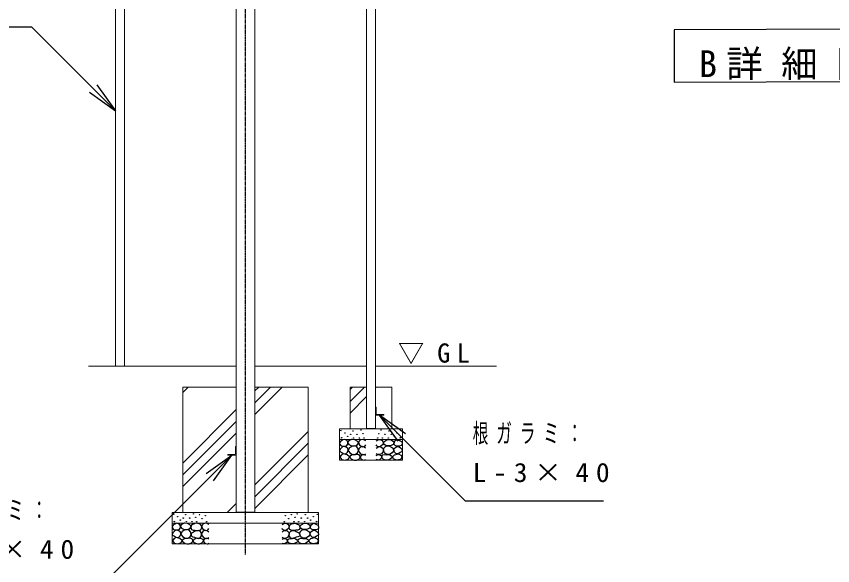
# Model space of a CAD drawing. Units: millimetres at full size; details may follow other scales. Extents: x -19540 to 57, y -990 to 13350.
# Drawn here: x -9495 to -5593, y 2596 to 5221 of the extents above; entities that cross this region are included whole.
import ezdxf

# ---------------------------------------------------------------- set-up
doc = ezdxf.new("R2010")
doc.units = ezdxf.units.MM
doc.linetypes.add('USER2', pattern=[6, 3, -1, 1, -1])
doc.layers.add('線', color=2, linetype='Continuous', lineweight=25)
doc.layers.add('補助', color=2, linetype='Continuous', lineweight=13)
doc.styles.add('ＭＳ ゴシック', font='')
doc.styles.get('ＭＳ ゴシック').set_extended_font_data('MS Gothic')

msp = doc.modelspace()

# ---------------------------------------------------------------- linework, layer by layer
at = {"layer": '線', "color": 20, "linetype": 'USER2'}
msp.add_line((-8400, 2650), (-8400, 6550.8), dxfattribs=at)
at = {"layer": '線', "color": 7, "lineweight": 13}
for p, q in [((-9021.35, 6390), (-9021.35, 3550)), ((-8978.65, 6390), (-8978.65, 3550)), ((-7821.35, 6390), (-7821.35, 3250)), ((-7778.65, 6390), (-7778.65, 3250)), ((-8444.55, 6275), (-8444.55, 2850)), ((-8355.45, 6275), (-8355.45, 2850)), ((-9150, 3550), (-8444.55, 3550)), ((-8355.45, 3550), (-7821.35, 3550)), ((-7778.65, 3550), (-7200, 3550)), ((-8444.55, 3450), (-8700, 3450)), ((-8700, 3450), (-8700, 2850)), ((-8100, 3450), (-8355.45, 3450)), ((-8100, 2850), (-8100, 3450)), ((-7821.35, 3450), (-7900, 3450)), ((-7900, 3450), (-7900, 3250)), ((-7700, 3450), (-7778.65, 3450)), ((-7700, 3250), (-7700, 3450)), ((-7777.65, 3355), (-7778.65, 3355)), ((-7778.65, 3315), (-7778.65, 3355)), ((-7775.65, 3322.5), (-7775.65, 3353)), ((-7740.65, 3318), (-7771.15, 3318)), ((-7738.65, 3315), (-7778.65, 3315)), ((-7738.65, 3315), (-7738.65, 3316)), ((-7950, 3250), (-7950, 3200)), ((-7650, 3250), (-7950, 3250)), ((-7821.35, 3250), (-7778.65, 3250)), ((-7650, 3200), (-7650, 3250)), ((-7950, 3200), (-7950, 3100)), ((-7650, 3200), (-7950, 3200)), ((-7650, 3100), (-7650, 3200)), ((-8447.55, 3132.5), (-8447.55, 3163)), ((-8445.55, 3165), (-8444.55, 3165)), ((-8444.55, 3125), (-8444.55, 3165)), ((-8484.55, 3125), (-8484.55, 3126)), ((-8484.55, 3125), (-8444.55, 3125)), ((-8482.55, 3128), (-8452.05, 3128)), ((-7950, 3100), (-7650, 3100)), ((-8750, 2850), (-8750, 2800)), ((-8050, 2850), (-8750, 2850)), ((-8444.55, 2850), (-8355.45, 2850)), ((-8050, 2800), (-8050, 2850)), ((-8750, 2800), (-8750, 2700)), ((-8050, 2800), (-8750, 2800)), ((-8050, 2700), (-8050, 2800)), ((-8750, 2700), (-8050, 2700))]:
    msp.add_line(p, q, dxfattribs=at)
at = {"layer": '線'}
for p, q in [((-7821.35, 3252), (-7778.65, 3252)), ((-8444.55, 2852), (-8355.45, 2852))]:
    msp.add_line(p, q, dxfattribs=at)
for points in [[(-7927.551, 3199.402), (-7934.014, 3196.862), (-7940.225, 3193.382), (-7946.083, 3189.344), (-7949.731, 3183.877), (-7948.719, 3176.294), (-7943.711, 3169.935), (-7936.845, 3167.345), (-7929.136, 3167.084), (-7921.523, 3167.688), (-7915.194, 3170.252), (-7911.442, 3175.538), (-7910.125, 3181.976), (-7910.973, 3187.181), (-7913.927, 3192.115), (-7920.087, 3196.942)], [(-7930.086, 3166.45), (-7935.415, 3163.657), (-7940.859, 3159.479), (-7947.308, 3152.659), (-7949.731, 3145.855), (-7946.103, 3141.027), (-7939.592, 3136.666), (-7932.954, 3132.379), (-7926.284, 3130.329), (-7918.64, 3132.776), (-7912.343, 3139.201), (-7909.236, 3147.478), (-7910.759, 3155.994), (-7918.917, 3163.245)], [(-7888.127, 3199.493), (-7893.032, 3198.876), (-7898.669, 3196.79), (-7906.64, 3191.002), (-7910.292, 3184.086), (-7909.417, 3180.124), (-7905.696, 3175.707), (-7896.205, 3170.934), (-7886.235, 3169.49), (-7878.885, 3169.318), (-7871.369, 3170.842), (-7863.77, 3175.456), (-7860.016, 3181.653), (-7860.986, 3186.306), (-7865.693, 3191.654), (-7876.361, 3197.861)], [(-7900.831, 3135.163), (-7888.242, 3128.307), (-7874.883, 3127.324), (-7864.599, 3134.778), (-7859.747, 3146.515), (-7862.027, 3157.293), (-7868.936, 3165.436), (-7877.761, 3168.869), (-7888.938, 3167.598), (-7902.692, 3159.543), (-7908.669, 3148.678), (-7906.034, 3141.484)], [(-7699.169, 3135.163), (-7711.758, 3128.307), (-7725.117, 3127.324), (-7735.401, 3134.778), (-7740.253, 3146.515), (-7737.973, 3157.293), (-7731.064, 3165.436), (-7722.239, 3168.869), (-7711.062, 3167.598), (-7697.308, 3159.543), (-7691.331, 3148.678), (-7693.966, 3141.484)], [(-7711.873, 3199.493), (-7706.968, 3198.876), (-7701.331, 3196.79), (-7693.36, 3191.002), (-7689.708, 3184.086), (-7690.583, 3180.124), (-7694.304, 3175.707), (-7703.795, 3170.934), (-7713.765, 3169.49), (-7721.115, 3169.318), (-7728.631, 3170.842), (-7736.23, 3175.456), (-7739.984, 3181.653), (-7739.014, 3186.306), (-7734.307, 3191.654), (-7723.639, 3197.861)], [(-7669.914, 3166.45), (-7664.585, 3163.657), (-7659.141, 3159.479), (-7652.692, 3152.659), (-7650.269, 3145.855), (-7653.897, 3141.027), (-7660.408, 3136.666), (-7667.046, 3132.379), (-7673.716, 3130.329), (-7681.36, 3132.776), (-7687.657, 3139.201), (-7690.764, 3147.478), (-7689.241, 3155.994), (-7681.083, 3163.245)], [(-7672.449, 3199.402), (-7665.986, 3196.862), (-7659.775, 3193.382), (-7653.917, 3189.344), (-7650.269, 3183.877), (-7651.281, 3176.294), (-7656.289, 3169.935), (-7663.155, 3167.345), (-7670.864, 3167.084), (-7678.477, 3167.688), (-7684.806, 3170.252), (-7688.558, 3175.538), (-7689.875, 3181.976), (-7689.027, 3187.181), (-7686.073, 3192.115), (-7679.913, 3196.942)], [(-7930.905, 3130.517), (-7942.225, 3124.498), (-7949.036, 3115.683), (-7940.549, 3104.413), (-7922.114, 3100.299), (-7907.761, 3106.41), (-7902.335, 3116.782), (-7913.117, 3125.89)], [(-7873.802, 3126.373), (-7881.337, 3126.999), (-7889.479, 3125.562), (-7898.406, 3121.504), (-7902.723, 3116.102), (-7900.037, 3111.419), (-7894.074, 3106.912), (-7887.595, 3103.068), (-7880.289, 3100.695), (-7868.44, 3100.928), (-7858.124, 3105.02), (-7853.421, 3109.827), (-7851.367, 3115.561), (-7852.427, 3120.709), (-7856.503, 3125.292), (-7864.901, 3127.832)], [(-7726.198, 3126.373), (-7718.663, 3126.999), (-7710.521, 3125.562), (-7701.594, 3121.504), (-7697.277, 3116.102), (-7699.963, 3111.419), (-7705.926, 3106.912), (-7712.405, 3103.068), (-7719.711, 3100.695), (-7731.56, 3100.928), (-7741.876, 3105.02), (-7746.579, 3109.827), (-7748.633, 3115.561), (-7747.573, 3120.709), (-7743.497, 3125.292), (-7735.099, 3127.832)], [(-7669.095, 3130.517), (-7657.775, 3124.498), (-7650.964, 3115.683), (-7659.451, 3104.413), (-7677.886, 3100.299), (-7692.239, 3106.41), (-7697.665, 3116.782), (-7686.883, 3125.89)], [(-8727.551, 2799.402), (-8734.014, 2796.862), (-8740.225, 2793.382), (-8746.083, 2789.344), (-8749.731, 2783.877), (-8748.718, 2776.294), (-8743.711, 2769.935), (-8736.845, 2767.345), (-8729.136, 2767.084), (-8721.523, 2767.688), (-8715.194, 2770.252), (-8711.442, 2775.538), (-8710.125, 2781.976), (-8710.973, 2787.181), (-8713.927, 2792.115), (-8720.087, 2796.942)], [(-8688.127, 2799.493), (-8693.032, 2798.876), (-8698.669, 2796.79), (-8706.64, 2791.002), (-8710.291, 2784.086), (-8709.417, 2780.124), (-8705.696, 2775.707), (-8696.205, 2770.934), (-8686.235, 2769.49), (-8678.885, 2769.318), (-8671.369, 2770.842), (-8663.771, 2775.456), (-8660.017, 2781.653), (-8660.986, 2786.306), (-8665.693, 2791.654), (-8676.361, 2797.861)], [(-8636.308, 2799.699), (-8641.569, 2797.47), (-8647.048, 2795.224), (-8653.203, 2792.997), (-8657.967, 2789.854), (-8659.865, 2785.463), (-8660.294, 2779.83), (-8659.998, 2773.701), (-8657.609, 2768.553), (-8650.243, 2765.683), (-8641.141, 2765.331), (-8633.857, 2764.746), (-8626.642, 2764.436), (-8618.533, 2765.815), (-8612.143, 2769.627), (-8609.443, 2775.292), (-8609.1, 2781.799), (-8610.688, 2787.512), (-8613.754, 2792.002), (-8617.156, 2794.489), (-8621.809, 2796.477), (-8628.985, 2798.656)], [(-8163.692, 2799.699), (-8158.431, 2797.47), (-8152.952, 2795.224), (-8146.797, 2792.997), (-8142.033, 2789.854), (-8140.135, 2785.463), (-8139.706, 2779.83), (-8140.002, 2773.701), (-8142.391, 2768.553), (-8149.757, 2765.683), (-8158.859, 2765.331), (-8166.143, 2764.746), (-8173.358, 2764.436), (-8181.467, 2765.815), (-8187.857, 2769.627), (-8190.557, 2775.292), (-8190.9, 2781.799), (-8189.312, 2787.512), (-8186.246, 2792.002), (-8182.844, 2794.489), (-8178.191, 2796.477), (-8171.015, 2798.656)], [(-8111.873, 2799.493), (-8106.968, 2798.876), (-8101.331, 2796.79), (-8093.36, 2791.002), (-8089.709, 2784.086), (-8090.583, 2780.124), (-8094.304, 2775.707), (-8103.795, 2770.934), (-8113.765, 2769.49), (-8121.115, 2769.318), (-8128.631, 2770.842), (-8136.229, 2775.456), (-8139.983, 2781.653), (-8139.014, 2786.306), (-8134.307, 2791.654), (-8123.639, 2797.861)], [(-8072.449, 2799.402), (-8065.986, 2796.862), (-8059.775, 2793.382), (-8053.917, 2789.344), (-8050.269, 2783.877), (-8051.282, 2776.294), (-8056.289, 2769.935), (-8063.155, 2767.345), (-8070.864, 2767.084), (-8078.477, 2767.688), (-8084.806, 2770.252), (-8088.558, 2775.538), (-8089.875, 2781.976), (-8089.027, 2787.181), (-8086.073, 2792.115), (-8079.913, 2796.942)], [(-8730.086, 2766.45), (-8735.415, 2763.657), (-8740.859, 2759.479), (-8747.308, 2752.659), (-8749.731, 2745.855), (-8746.103, 2741.027), (-8739.592, 2736.666), (-8732.954, 2732.379), (-8726.284, 2730.329), (-8718.64, 2732.776), (-8712.343, 2739.201), (-8709.236, 2747.478), (-8710.758, 2755.994), (-8718.916, 2763.245)], [(-8700.831, 2735.163), (-8688.242, 2728.307), (-8674.883, 2727.324), (-8664.599, 2734.778), (-8659.746, 2746.515), (-8662.027, 2757.293), (-8668.936, 2765.436), (-8677.761, 2768.869), (-8688.938, 2767.598), (-8702.693, 2759.543), (-8708.67, 2748.678), (-8706.034, 2741.484)], [(-8637.312, 2763.084), (-8642.805, 2760.291), (-8648.394, 2757.138), (-8654.588, 2753.53), (-8658.936, 2748.759), (-8659.925, 2743.231), (-8657.854, 2737.677), (-8651.136, 2733.918), (-8642.988, 2732.271), (-8636.571, 2730.108), (-8630.284, 2727.946), (-8623.914, 2726.919), (-8617.31, 2728.487), (-8611.132, 2735.719), (-8609.201, 2745.786), (-8610.91, 2754.29), (-8616.229, 2760.922), (-8626.301, 2764.208)], [(-8162.688, 2763.084), (-8157.195, 2760.291), (-8151.606, 2757.138), (-8145.412, 2753.53), (-8141.064, 2748.759), (-8140.075, 2743.231), (-8142.146, 2737.677), (-8148.864, 2733.918), (-8157.012, 2732.271), (-8163.429, 2730.108), (-8169.716, 2727.946), (-8176.086, 2726.919), (-8182.69, 2728.487), (-8188.868, 2735.719), (-8190.799, 2745.786), (-8189.09, 2754.29), (-8183.771, 2760.922), (-8173.699, 2764.208)], [(-8099.169, 2735.163), (-8111.758, 2728.307), (-8125.117, 2727.324), (-8135.401, 2734.778), (-8140.254, 2746.515), (-8137.973, 2757.293), (-8131.064, 2765.436), (-8122.239, 2768.869), (-8111.062, 2767.598), (-8097.307, 2759.543), (-8091.33, 2748.678), (-8093.966, 2741.484)], [(-8069.914, 2766.45), (-8064.585, 2763.657), (-8059.141, 2759.479), (-8052.692, 2752.659), (-8050.269, 2745.855), (-8053.897, 2741.027), (-8060.408, 2736.666), (-8067.046, 2732.379), (-8073.716, 2730.329), (-8081.36, 2732.776), (-8087.657, 2739.201), (-8090.764, 2747.478), (-8089.242, 2755.994), (-8081.084, 2763.245)], [(-8730.905, 2730.517), (-8742.225, 2724.498), (-8749.036, 2715.683), (-8740.55, 2704.413), (-8722.114, 2700.299), (-8707.761, 2706.41), (-8702.335, 2716.782), (-8713.117, 2725.89)], [(-8673.802, 2726.373), (-8681.337, 2726.999), (-8689.479, 2725.562), (-8698.407, 2721.504), (-8702.723, 2716.102), (-8700.036, 2711.419), (-8694.074, 2706.912), (-8687.595, 2703.069), (-8680.289, 2700.695), (-8668.44, 2700.928), (-8658.125, 2705.02), (-8653.421, 2709.827), (-8651.367, 2715.561), (-8652.427, 2720.709), (-8656.503, 2725.292), (-8664.901, 2727.832)], [(-8631.495, 2728.205), (-8639.963, 2724.61), (-8646.902, 2719.826), (-8649.926, 2717.311), (-8651.767, 2713.88), (-8647.802, 2708.391), (-8637.982, 2704.149), (-8628.243, 2700.924), (-8619.062, 2700.365), (-8608.219, 2704.869), (-8601.492, 2712.528), (-8600.685, 2716.519), (-8602.033, 2720.908), (-8609.674, 2724.685), (-8619.332, 2725.502), (-8625.562, 2726.747)], [(-8168.505, 2728.205), (-8160.037, 2724.61), (-8153.098, 2719.826), (-8150.074, 2717.311), (-8148.233, 2713.88), (-8152.198, 2708.391), (-8162.018, 2704.149), (-8171.757, 2700.924), (-8180.938, 2700.365), (-8191.781, 2704.869), (-8198.508, 2712.528), (-8199.315, 2716.519), (-8197.967, 2720.908), (-8190.326, 2724.685), (-8180.668, 2725.502), (-8174.438, 2726.747)], [(-8126.198, 2726.373), (-8118.663, 2726.999), (-8110.521, 2725.562), (-8101.593, 2721.504), (-8097.277, 2716.102), (-8099.964, 2711.419), (-8105.926, 2706.912), (-8112.405, 2703.069), (-8119.711, 2700.695), (-8131.56, 2700.928), (-8141.875, 2705.02), (-8146.579, 2709.827), (-8148.633, 2715.561), (-8147.573, 2720.709), (-8143.497, 2725.292), (-8135.099, 2727.832)], [(-8069.095, 2730.517), (-8057.775, 2724.498), (-8050.964, 2715.683), (-8059.45, 2704.413), (-8077.886, 2700.299), (-8092.239, 2706.41), (-8097.665, 2716.782), (-8086.883, 2725.89)]]:
    msp.add_lwpolyline(points, close=True, dxfattribs=at)
for points in [[(-7825, 3193.299), (-7833.427, 3198.154), (-7842.11, 3199.636), (-7847.73, 3197.948), (-7852.883, 3194.249), (-7857.355, 3188.941), (-7859.22, 3182.209), (-7855.552, 3173.439), (-7847.496, 3167), (-7839.197, 3164.621), (-7831.971, 3165.733), (-7827.921, 3169.109), (-7825, 3173.654)], [(-7825.317, 3157.178), (-7832.457, 3162.64), (-7840.526, 3165.099), (-7847.231, 3163.875), (-7853.199, 3160.03), (-7857.592, 3154.249), (-7859.22, 3147.039), (-7856.556, 3138.431), (-7850.348, 3131.513), (-7842.709, 3127.642), (-7835.139, 3126.761), (-7829.985, 3128.2), (-7825.317, 3130.88)], [(-7775, 3193.299), (-7766.573, 3198.154), (-7757.89, 3199.636), (-7752.27, 3197.948), (-7747.117, 3194.249), (-7742.645, 3188.941), (-7740.78, 3182.209), (-7744.448, 3173.439), (-7752.504, 3167), (-7760.803, 3164.621), (-7768.029, 3165.733), (-7772.079, 3169.109), (-7775, 3173.654)], [(-7774.683, 3157.178), (-7767.543, 3162.64), (-7759.474, 3165.099), (-7752.769, 3163.875), (-7746.801, 3160.03), (-7742.408, 3154.249), (-7740.78, 3147.039), (-7743.444, 3138.431), (-7749.652, 3131.513), (-7757.291, 3127.642), (-7764.861, 3126.761), (-7770.015, 3128.2), (-7774.683, 3130.88)], [(-7825, 3122.642), (-7831.018, 3125.96), (-7838.307, 3126.761), (-7847.024, 3122.427), (-7851.298, 3115.671), (-7850.686, 3112.001), (-7847.813, 3107.75), (-7840.651, 3102.278), (-7833.238, 3100.462), (-7828.942, 3101.514), (-7825, 3103.631)], [(-7775, 3122.642), (-7768.982, 3125.96), (-7761.693, 3126.761), (-7752.976, 3122.427), (-7748.702, 3115.671), (-7749.314, 3112.001), (-7752.187, 3107.75), (-7759.349, 3102.278), (-7766.762, 3100.462), (-7771.058, 3101.514), (-7775, 3103.631)], [(-8575, 2793.299), (-8583.427, 2798.154), (-8592.11, 2799.636), (-8597.73, 2797.948), (-8602.883, 2794.249), (-8607.354, 2788.941), (-8609.22, 2782.209), (-8605.552, 2773.439), (-8597.496, 2767), (-8589.197, 2764.621), (-8581.971, 2765.733), (-8577.921, 2769.109), (-8575, 2773.654)], [(-8225, 2793.299), (-8216.573, 2798.154), (-8207.89, 2799.636), (-8202.27, 2797.948), (-8197.117, 2794.249), (-8192.646, 2788.941), (-8190.78, 2782.209), (-8194.448, 2773.439), (-8202.504, 2767), (-8210.803, 2764.621), (-8218.029, 2765.733), (-8222.079, 2769.109), (-8225, 2773.654)], [(-8575.317, 2757.178), (-8582.457, 2762.64), (-8590.526, 2765.099), (-8597.231, 2763.875), (-8603.2, 2760.03), (-8607.592, 2754.249), (-8609.22, 2747.039), (-8606.556, 2738.431), (-8600.348, 2731.513), (-8592.709, 2727.642), (-8585.139, 2726.761), (-8579.985, 2728.2), (-8575.317, 2730.88)], [(-8224.683, 2757.178), (-8217.543, 2762.64), (-8209.474, 2765.099), (-8202.769, 2763.875), (-8196.8, 2760.03), (-8192.408, 2754.249), (-8190.78, 2747.039), (-8193.444, 2738.431), (-8199.652, 2731.513), (-8207.291, 2727.642), (-8214.861, 2726.761), (-8220.015, 2728.2), (-8224.683, 2730.88)], [(-8575, 2722.642), (-8581.018, 2725.96), (-8588.308, 2726.761), (-8597.024, 2722.427), (-8601.299, 2715.671), (-8600.686, 2712.001), (-8597.813, 2707.75), (-8590.651, 2702.278), (-8583.238, 2700.462), (-8578.942, 2701.514), (-8575, 2703.631)], [(-8225, 2722.642), (-8218.982, 2725.96), (-8211.692, 2726.761), (-8202.976, 2722.427), (-8198.701, 2715.671), (-8199.314, 2712.001), (-8202.187, 2707.75), (-8209.349, 2702.278), (-8216.762, 2700.462), (-8221.058, 2701.514), (-8225, 2703.631)]]:
    msp.add_lwpolyline(points, dxfattribs=at)
for centre in [(-7943.394, 3242.177), (-7886.044, 3239.959), (-7847.583, 3244.091), (-7752.417, 3244.091), (-7713.956, 3239.959), (-7656.606, 3242.177), (-7940.225, 3207.323), (-7924.383, 3230.77), (-7911.392, 3213.977), (-7897.451, 3223.483), (-7882.559, 3206.373), (-7866.504, 3223.549), (-7854.881, 3206.521), (-7837.582, 3227.063), (-7832.717, 3205.98), (-7767.283, 3205.98), (-7762.418, 3227.063), (-7745.119, 3206.521), (-7733.496, 3223.549), (-7717.441, 3206.373), (-7702.549, 3223.483), (-7688.608, 3213.977), (-7675.617, 3230.77), (-7659.775, 3207.323), (-8743.394, 2842.177), (-8724.383, 2830.77), (-8711.392, 2813.977), (-8697.451, 2823.483), (-8686.044, 2839.959), (-8666.504, 2823.549), (-8647.583, 2844.091), (-8637.582, 2827.063), (-8619.473, 2839.496), (-8607.309, 2820.846), (-8591.092, 2835.172), (-8208.908, 2835.172), (-8192.691, 2820.846), (-8180.527, 2839.496), (-8162.418, 2827.063), (-8152.417, 2844.091), (-8133.496, 2823.549), (-8113.956, 2839.959), (-8102.549, 2823.483), (-8088.608, 2813.977), (-8075.617, 2830.77), (-8056.606, 2842.177), (-8740.225, 2807.323), (-8682.559, 2806.373), (-8654.881, 2806.521), (-8632.717, 2805.98), (-8585.686, 2805.98), (-8214.314, 2805.98), (-8167.283, 2805.98), (-8145.119, 2806.521), (-8117.441, 2806.373), (-8059.775, 2807.323)]:
    msp.add_circle(centre, 1, dxfattribs=at)
at = {"layer": '線', "color": 7, "lineweight": 13}
for centre, radius, start, end in [((-7777.65, 3353), 2, 0, 90), ((-7771.15, 3322.5), 4.5, 180, 270), ((-7740.65, 3316), 2, 0, 90), ((-8445.55, 3163), 2, 90, 180), ((-8482.55, 3126), 2, 90, 180), ((-8452.05, 3132.5), 4.5, 270, 0)]:
    msp.add_arc(centre, radius, start, end, dxfattribs=at)
at = {"layer": '補助', "lineweight": 25}
for p, q in [((-9471.35, 5170), (-10291.123, 5170)), ((-9421.35, 5170), (-9471.35, 5170)), ((-9127.416, 4876.066), (-9421.35, 5170)), ((-9109.738, 4893.744), (-9021.35, 4770)), ((-9145.094, 4858.388), (-9021.35, 4770)), ((-9021.35, 4770), (-9127.416, 4876.066)), ((-7670.387, 3191.381), (-7758.775, 3315.125)), ((-7635.031, 3226.737), (-7758.775, 3315.125)), ((-7758.775, 3315.125), (-7652.709, 3209.059)), ((-7652.709, 3209.059), (-7350, 2906.35)), ((-8588.294, 3036.612), (-8464.55, 3125)), ((-8464.55, 3125), (-8570.616, 3018.934)), ((-8552.938, 3001.256), (-8464.55, 3125)), ((-8570.616, 3018.934), (-9050, 2539.55)), ((-7350, 2906.35), (-7300, 2906.35)), ((-7300, 2906.35), (-6689.027, 2906.35))]:
    msp.add_line(p, q, dxfattribs=at)
at = {"layer": '補助'}
for p, q in [((-8700, 3423.346), (-8673.346, 3450)), ((-8355.45, 3318.883), (-8224.333, 3450)), ((-8355.45, 3375.01), (-8280.46, 3450)), ((-8355.45, 3431.136), (-8336.586, 3450)), ((-7900, 3381.447), (-7831.447, 3450)), ((-7900, 3437.573), (-7887.573, 3450)), ((-7778.65, 3446.67), (-7775.32, 3450)), ((-7900, 3325.32), (-7821.35, 3403.97)), ((-8700, 3086.586), (-8444.55, 3342.036)), ((-8700, 3030.46), (-8444.55, 3285.91)), ((-8700, 2974.333), (-8444.55, 3229.783)), ((-8355.45, 2982.123), (-8100, 3237.573)), ((-8355.45, 2925.997), (-8100, 3181.447)), ((-8355.45, 2869.87), (-8100, 3125.32)), ((-8487.573, 2850), (-8444.55, 2893.023))]:
    msp.add_line(p, q, dxfattribs=at)
at = {"layer": '補助', "lineweight": 25}
msp.add_lwpolyline([(-6349.95, 5157.147), (-6349.95, 4907.147), (-4150, 4914.233), (-4150, 5164.233)], close=True, dxfattribs=at)

# ---------------------------------------------------------------- texts
at = {"layer": '補助', "style": 'ＭＳ ゴシック'}
for s, insert, char_height, attachment_point in [('\\T1.5;B詳細図\\~S=1／10', (-5249.95, 4915.481), 128.3, 8), ('\\T1.5;▽GL', (-7670.833, 3558.333), 91.64, 7), ('\\T1.5;\\W0.6;根ガラミ：', (-7313.75, 3275.1), 91.64, 1), ('\\T1.5;\\W1.05;L-3×40', (-7313.75, 3087.6), 91.64, 1), ('\\T1.5;\\W0.6;根ガラミ：', (-9873.036, 2908.3), 91.64, 1), ('\\T1.5;\\W1.05;L-3×40', (-9873.036, 2720.8), 91.64, 1)]:
    msp.add_mtext(s, dxfattribs=dict(at, insert=insert, char_height=char_height, attachment_point=attachment_point))

doc.saveas('drawing.dxf')
